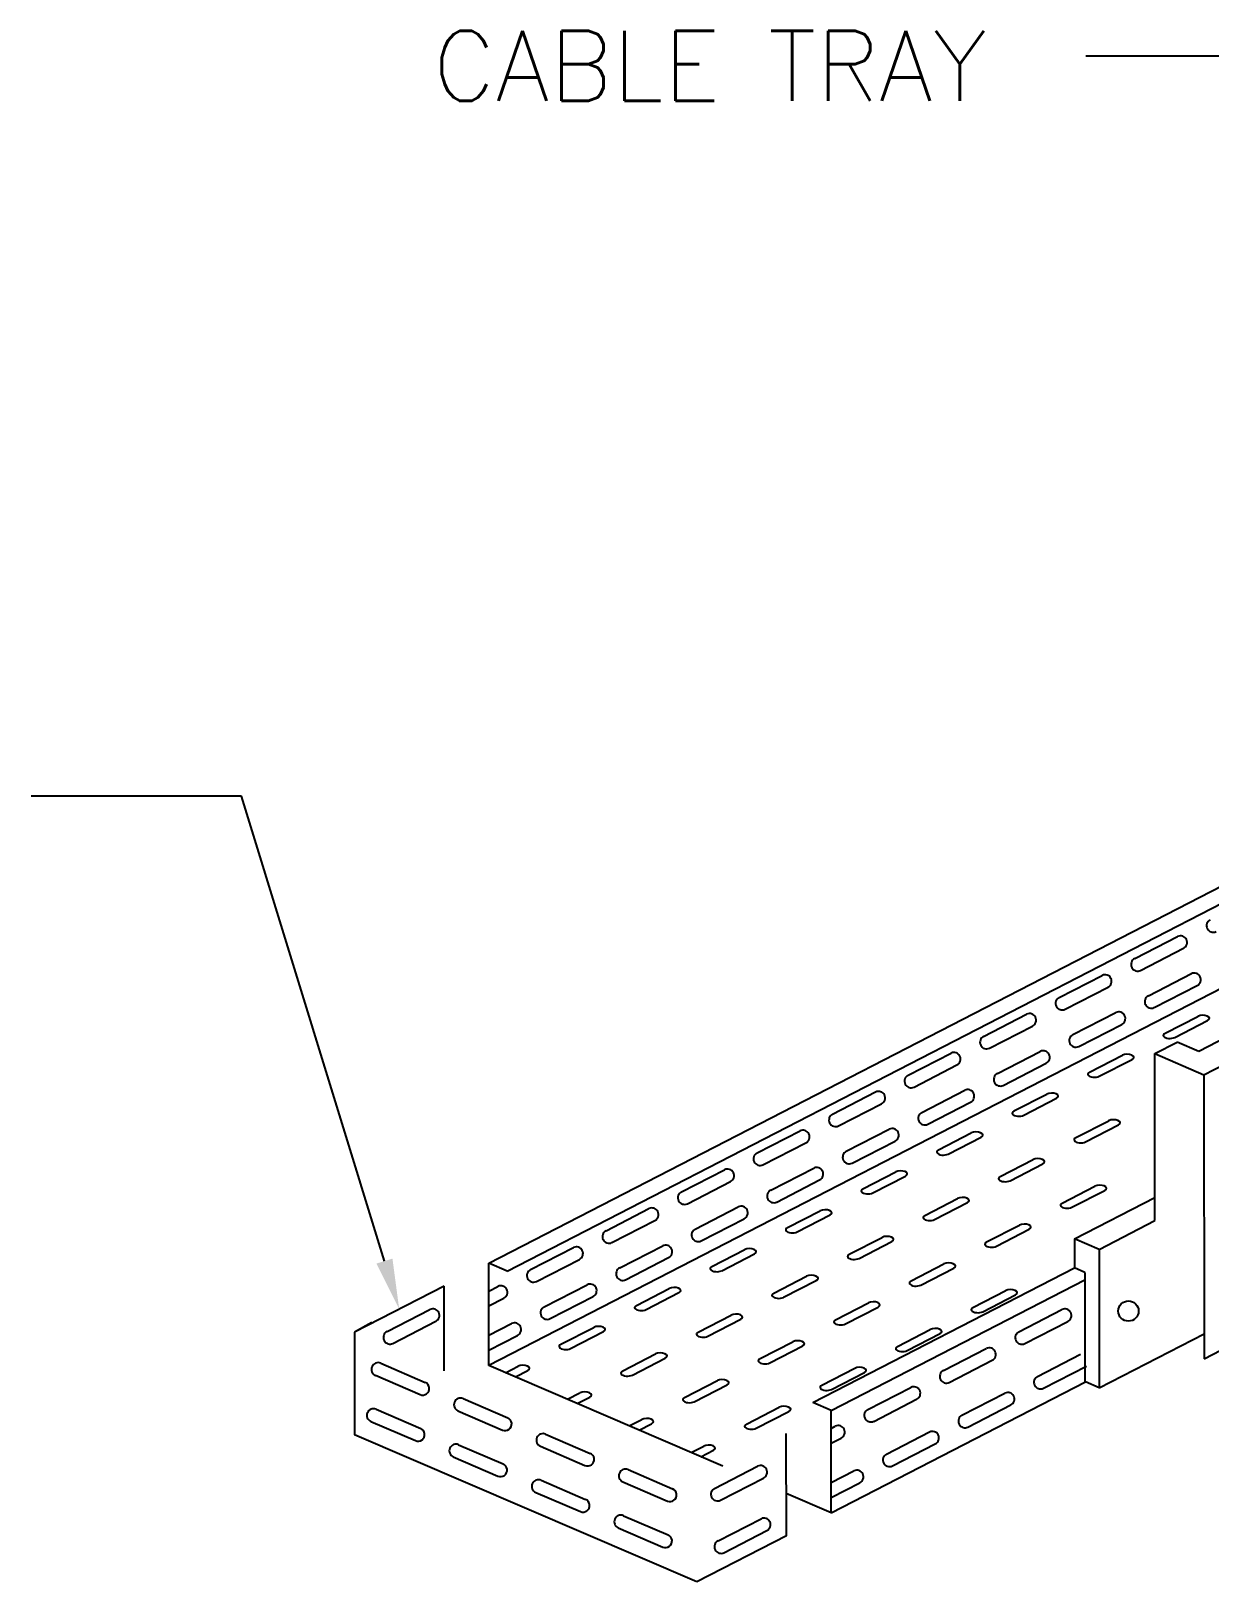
# Model space of a CAD drawing. Extents: x -508 to 92, y -98 to -31.
# Drawn here: x -96.685 to -94.027, y -69.189 to -65.693 of the extents above; entities that cross this region are included whole.
import ezdxf
from ezdxf.enums import TextEntityAlignment as Align

# ---------------------------------------------------------------- set-up
doc = ezdxf.new("R2010")
doc.units = 0
doc.header["$MEASUREMENT"] = 0
doc.layers.add('CONSTRUCTION', color=3, linetype='CONTINUOUS')
doc.styles.add('S', font='ROMANS')

msp = doc.modelspace()

# ---------------------------------------------------------------- linework, layer by layer
at = {"layer": 'CONSTRUCTION'}
for p, q in [((-93.8526, -65.7496, 0.5349), (-94.3071, -65.7496, 0.5349)), ((-95.6531, -68.4699, -22.1889), (-90.9583, -66.0536, -26.7093)), ((-95.6117, -68.4877, -22.1554), (-90.917, -66.0714, -26.6758)), ((-90.9581, -66.2844, -26.8324), (-95.6528, -68.7007, -22.312)), ((-96.2102, -67.4178, 0.5349), (-96.6851, -67.4178, 0.5349)), ((-95.8883, -68.4654, 0.5349), (-96.2102, -67.4178, 0.5349)), ((-94.1969, -67.7835, -23.8964), (-94.1, -67.7337, -23.9026)), ((-94.1836, -67.8103, -23.8969), (-94.0868, -67.7604, -23.9031)), ((-94.3671, -67.8712, -23.7324), (-94.2703, -67.8213, -23.7386)), ((-94.3539, -67.8979, -23.733), (-94.257, -67.8481, -23.7392)), ((-94.166, -67.8673, -23.7392), (-94.0691, -67.8175, -23.7454)), ((-94.1527, -67.8941, -23.7398), (-94.0559, -67.8442, -23.746)), ((-94.5374, -67.9588, -23.5685), (-94.4405, -67.909, -23.5747)), ((-94.3363, -67.955, -23.5753), (-94.2394, -67.9052, -23.5815)), ((-94.5241, -67.9855, -23.5691), (-94.4273, -67.9357, -23.5753)), ((-94.323, -67.9817, -23.5758), (-94.2261, -67.9319, -23.582)), ((-94.7077, -68.0464, -23.4046), (-94.6108, -67.9966, -23.4108)), ((-94.6944, -68.0731, -23.4051), (-94.5976, -68.0233, -23.4113)), ((-94.5065, -68.0426, -23.4113), (-94.4097, -67.9928, -23.4175)), ((-94.4933, -68.0693, -23.4119), (-94.3964, -68.0195, -23.4181)), ((-94.8779, -68.134, -23.2406), (-94.7811, -68.0842, -23.2468)), ((-94.6768, -68.1302, -23.2474), (-94.5799, -68.0804, -23.2536)), ((-94.8647, -68.1608, -23.2412), (-94.7678, -68.111, -23.2474)), ((-94.6635, -68.1569, -23.248), (-94.5667, -68.1071, -23.2542)), ((-95.0482, -68.2217, -23.0767), (-94.9513, -68.1719, -23.0829)), ((-95.0349, -68.2484, -23.0773), (-94.9381, -68.1986, -23.0835)), ((-94.847, -68.2178, -23.0835), (-94.7502, -68.168, -23.0896)), ((-94.8338, -68.2446, -23.084), (-94.7369, -68.1948, -23.0902)), ((-95.2184, -68.3093, -22.9128), (-95.1216, -68.2595, -22.9189)), ((-95.0173, -68.3055, -22.9195), (-94.9204, -68.2557, -22.9257)), ((-95.2052, -68.336, -22.9133), (-95.1083, -68.2862, -22.9195)), ((-95.004, -68.3322, -22.9201), (-94.9072, -68.2824, -22.9263)), ((-95.3887, -68.3969, -22.7488), (-95.2919, -68.3471, -22.755)), ((-95.1876, -68.3931, -22.7556), (-95.0907, -68.3433, -22.7618)), ((-95.1743, -68.4198, -22.7562), (-95.0775, -68.37, -22.7624)), ((-95.3754, -68.4237, -22.7494), (-95.2786, -68.3738, -22.7556)), ((-95.559, -68.4846, -22.5849), (-95.4621, -68.4347, -22.5911)), ((-95.3578, -68.4807, -22.5916), (-95.261, -68.4309, -22.5978)), ((-94.3324, -68.4153, -22.2577), (-94.3324, -68.4809, -22.2577)), ((-94.2773, -68.439, -22.2131), (-94.2773, -68.7507, -22.2131)), ((-95.5457, -68.5113, -22.5855), (-95.4489, -68.4615, -22.5917)), ((-95.3446, -68.5075, -22.5922), (-95.2477, -68.4576, -22.5984)), ((-94.8815, -68.8019, -21.565), (-94.3092, -68.5073, -22.116)), ((-94.3092, -68.4909, -22.2389), (-94.3092, -68.737, -22.2389)), ((-95.754, -68.5218, -22.0917), (-95.9559, -68.6258, -21.8972)), ((-95.7538, -68.7127, -22.1935), (-95.754, -68.5218, -22.0917)), ((-95.653, -68.533, -22.4258), (-95.6324, -68.5224, -22.4271)), ((-95.5281, -68.5684, -22.4277), (-95.4312, -68.5185, -22.4339)), ((-95.5148, -68.5951, -22.4283), (-95.418, -68.5453, -22.4345)), ((-95.8825, -68.6242, -22.3237), (-95.7856, -68.5744, -22.3299)), ((-95.653, -68.5665, -22.4255), (-95.6191, -68.5491, -22.4277)), ((-94.458, -68.6245, -22.3204), (-94.3611, -68.5747, -22.3266)), ((-95.8692, -68.651, -22.3243), (-95.7724, -68.6011, -22.3305)), ((-95.6529, -68.6326, -22.2667), (-95.6015, -68.6062, -22.27)), ((-94.4447, -68.6512, -22.321), (-94.3479, -68.6014, -22.3272)), ((-95.9559, -68.6258, -21.8972), (-95.9557, -68.8566, -22.0203)), ((-95.6529, -68.6661, -22.2664), (-95.5882, -68.6329, -22.2705)), ((-94.2773, -68.7507, -22.2131), (-94.0406, -68.629, -22.4409)), ((-94.6282, -68.7121, -22.1565), (-94.5314, -68.6623, -22.1627)), ((-94.416, -68.7251, -22.1317), (-94.3191, -68.6753, -22.1379)), ((-95.9085, -68.7228, -28.2402), (-95.8079, -68.7661, -28.2458)), ((-95.8967, -68.6954, -28.2409), (-95.7962, -68.7387, -28.2465)), ((-94.615, -68.7388, -22.157), (-94.5181, -68.689, -22.1632)), ((-94.4027, -68.7518, -22.1323), (-94.3058, -68.702, -22.1384)), ((-94.8812, -69.0327, -21.6881), (-94.3078, -68.7376, -22.2401)), ((-94.7985, -68.7997, -21.9925), (-94.7016, -68.7499, -21.9987)), ((-95.7109, -68.7754, -28.0906), (-95.6103, -68.8187, -28.0962)), ((-94.7852, -68.8265, -21.9931), (-94.6884, -68.7766, -21.9993)), ((-94.5862, -68.8127, -21.9677), (-94.4894, -68.7629, -21.9739)), ((-94.573, -68.8395, -21.9683), (-94.4761, -68.7896, -21.9745)), ((-95.9189, -68.8266, -28.2039), (-95.8183, -68.8699, -28.2095)), ((-95.9071, -68.7992, -28.2045), (-95.8066, -68.8425, -28.2102)), ((-95.7226, -68.8028, -28.0899), (-95.6221, -68.8461, -28.0955)), ((-94.8815, -68.8019, -21.565), (-94.8815, -68.8019, -21.565)), ((-95.525, -68.8554, -27.9402), (-95.4244, -68.8987, -27.9459)), ((-94.8814, -68.8424, -21.8342), (-94.8719, -68.8375, -21.8348)), ((-94.7565, -68.9004, -21.8038), (-94.6596, -68.8505, -21.81)), ((-95.7212, -68.8792, -28.0542), (-95.6207, -68.9225, -28.0599)), ((-95.5367, -68.8828, -27.9396), (-95.4362, -68.9261, -27.9452)), ((-94.8814, -68.876, -21.8339), (-94.8586, -68.8643, -21.8354)), ((-94.7432, -68.9271, -21.8044), (-94.6464, -68.8773, -21.8106)), ((-95.733, -68.9066, -28.0536), (-95.6324, -68.9499, -28.0592)), ((-95.1439, -68.9775, -21.6599), (-95.0471, -68.9277, -21.6661)), ((-95.5353, -68.9592, -27.9039), (-95.4348, -69.0025, -27.9096)), ((-95.3508, -68.9628, -27.7893), (-95.2503, -69.0061, -27.7949)), ((-95.3391, -68.9353, -27.7899), (-95.2385, -68.9786, -27.7956)), ((-95.1307, -69.0043, -21.6605), (-95.0338, -68.9544, -21.6667)), ((-94.8813, -68.9646, -21.6428), (-94.8299, -68.9382, -21.6461)), ((-94.8812, -68.9981, -21.6425), (-94.8166, -68.9649, -21.6466)), ((-95.5471, -68.9866, -27.9033), (-95.4466, -69.0299, -27.9089)), ((-95.3612, -69.0666, -27.753), (-95.2607, -69.1099, -27.7586)), ((-95.3495, -69.0392, -27.7536), (-95.2489, -69.0825, -27.7592)), ((-95.1361, -69.0958, -21.4382), (-95.0393, -69.046, -21.4444)), ((-95.1229, -69.1225, -21.4388), (-95.026, -69.0727, -21.445))]:
    msp.add_line(p, q, dxfattribs=at)
at = {"layer": 'CONSTRUCTION', "extrusion": (-0.00092807, 0.882316, 0.470657)}
for p, q in [((-92.9923, -67.4472, -23.1184), (-94.0524, -67.9928, -22.0977)), ((-94.0413, -68.0453, -21.9993), (-92.8802, -67.4477, -23.1172)), ((-94.1285, -67.9518, -19.08), (-94.0544, -67.9137, -19.1513)), ((-94.1065, -67.9613, -19.0622), (-94.0324, -67.9231, -19.1335)), ((-94.1515, -67.9978, -22.0884), (-94.1011, -67.9718, -22.137)), ((-94.0524, -67.9928, -22.0977), (-94.1011, -67.9718, -22.137)), ((-94.2987, -68.0394, -18.916), (-94.2247, -68.0013, -18.9873)), ((-94.2767, -68.0489, -18.8982), (-94.2027, -68.0108, -18.9696)), ((-94.1515, -67.9978, -22.0884), (-94.0413, -68.0453, -21.9993)), ((-94.1511, -68.3741, -22.3346), (-94.1515, -67.9978, -22.0884)), ((-94.0413, -68.0453, -21.9993), (-94.0406, -68.6853, -22.3862)), ((-94.469, -68.127, -18.7521), (-94.395, -68.0889, -18.8234)), ((-94.0406, -68.6853, -22.3862), (-92.8795, -68.0877, -23.5042)), ((-94.447, -68.1365, -18.7343), (-94.373, -68.0984, -18.8056)), ((-94.3296, -68.187, -18.6394), (-94.2555, -68.1489, -18.7107)), ((-94.3076, -68.1965, -18.6216), (-94.2335, -68.1584, -18.6929)), ((-94.6393, -68.2147, -18.5882), (-94.5652, -68.1766, -18.6595)), ((-94.6173, -68.2241, -18.5704), (-94.5432, -68.186, -18.6417)), ((-94.8095, -68.3023, -18.4242), (-94.7355, -68.2642, -18.4955)), ((-94.4999, -68.2747, -18.4754), (-94.4258, -68.2365, -18.5467)), ((-94.4778, -68.2841, -18.4576), (-94.4038, -68.246, -18.529)), ((-94.7875, -68.3118, -18.4064), (-94.7135, -68.2737, -18.4777)), ((-94.3604, -68.3346, -18.3627), (-94.2864, -68.2965, -18.434)), ((-94.6701, -68.3623, -18.3115), (-94.5961, -68.3242, -18.3828)), ((-94.6481, -68.3718, -18.2937), (-94.5741, -68.3336, -18.365)), ((-94.3384, -68.3441, -18.3449), (-94.2644, -68.306, -18.4162)), ((-94.3324, -68.4153, -22.2577), (-94.1511, -68.322, -22.4322)), ((-94.9798, -68.3899, -18.2603), (-94.9057, -68.3518, -18.3316)), ((-94.9578, -68.3994, -18.2425), (-94.8837, -68.3613, -18.3138)), ((-94.5307, -68.4223, -18.1988), (-94.4566, -68.3842, -18.2701)), ((-94.5087, -68.4317, -18.181), (-94.4346, -68.3936, -18.2523)), ((-94.2773, -68.439, -22.2131), (-94.1511, -68.3741, -22.3346)), ((-95.15, -68.4776, -18.0964), (-95.076, -68.4394, -18.1677)), ((-94.8404, -68.4499, -18.1476), (-94.7663, -68.4118, -18.2189)), ((-94.8184, -68.4594, -18.1298), (-94.7443, -68.4213, -18.2011)), ((-94.2773, -68.439, -22.2131), (-94.3324, -68.4153, -22.2577)), ((-95.6117, -68.4877, -22.1554), (-95.6531, -68.4699, -22.1889)), ((-95.6528, -68.7007, -22.312), (-95.6531, -68.4699, -22.1889)), ((-95.128, -68.487, -18.0786), (-95.054, -68.4489, -18.1499)), ((-94.701, -68.5099, -18.0348), (-94.6269, -68.4718, -18.1061)), ((-95.0106, -68.5375, -17.9836), (-94.9366, -68.4994, -18.0549)), ((-94.9886, -68.547, -17.9658), (-94.9146, -68.5089, -18.0371)), ((-94.9228, -68.7841, -21.5984), (-94.3324, -68.4802, -22.1669)), ((-94.679, -68.5194, -18.017), (-94.6049, -68.4813, -18.0883)), ((-94.3092, -68.4909, -22.2389), (-94.3324, -68.4809, -22.2577)), ((-95.3203, -68.5652, -17.9324), (-95.2463, -68.5271, -18.0037)), ((-95.2983, -68.5747, -17.9146), (-95.2243, -68.5365, -17.9859)), ((-94.5615, -68.5699, -17.9221), (-94.4875, -68.5318, -17.9934)), ((-94.5395, -68.5794, -17.9043), (-94.4655, -68.5412, -17.9756)), ((-94.8712, -68.5975, -17.8709), (-94.7972, -68.5594, -17.9422)), ((-94.8492, -68.607, -17.8531), (-94.7752, -68.5689, -17.9244)), ((-95.4906, -68.6528, -17.7685), (-95.4165, -68.6147, -17.8398)), ((-95.1809, -68.6252, -17.8197), (-95.1068, -68.5871, -17.891)), ((-95.1589, -68.6346, -17.8019), (-95.0848, -68.5965, -17.8732)), ((-95.4686, -68.6623, -17.7507), (-95.3945, -68.6242, -17.822)), ((-95.0415, -68.6852, -17.707), (-94.9674, -68.647, -17.7783)), ((-94.7318, -68.6575, -17.7582), (-94.6578, -68.6194, -17.8295)), ((-94.7098, -68.667, -17.7404), (-94.6357, -68.6289, -17.8117)), ((-95.3512, -68.7128, -17.6558), (-95.2771, -68.6747, -17.7271)), ((-95.3291, -68.7223, -17.638), (-95.2551, -68.6842, -17.7093)), ((-95.0195, -68.6946, -17.6892), (-94.9454, -68.6565, -17.7605)), ((-95.1256, -68.9275, -21.8857), (-95.6528, -68.7007, -22.312)), ((-95.6151, -68.7169, -17.6486), (-95.5868, -68.7023, -17.6759)), ((-95.5931, -68.7264, -17.6308), (-95.5648, -68.7118, -17.6581)), ((-94.9021, -68.7451, -17.5942), (-94.828, -68.707, -17.6655)), ((-94.8801, -68.7546, -17.5764), (-94.806, -68.7165, -17.6477)), ((-95.2117, -68.7728, -17.543), (-95.1377, -68.7347, -17.6143)), ((-95.1897, -68.7823, -17.5252), (-95.1157, -68.7441, -17.5965)), ((-94.2773, -68.7507, -22.2131), (-94.3078, -68.7376, -22.2378)), ((-95.4757, -68.7769, -17.5359), (-95.4474, -68.7623, -17.5631)), ((-95.4537, -68.7864, -17.5181), (-95.4254, -68.7718, -17.5453)), ((-94.8815, -68.8019, -21.565), (-94.9228, -68.7841, -21.5984)), ((-95.3363, -68.8369, -17.4231), (-95.3079, -68.8223, -17.4504)), ((-95.0723, -68.8328, -17.4303), (-94.9983, -68.7947, -17.5016)), ((-95.0503, -68.8422, -17.4125), (-94.9763, -68.8041, -17.4838)), ((-94.8812, -69.0327, -21.6881), (-94.8815, -68.8019, -21.565)), ((-95.1841, -69.1886, -21.3964), (-95.9557, -68.8566, -22.0203)), ((-95.3143, -68.8463, -17.4053), (-95.2859, -68.8318, -17.4326)), ((-94.9822, -69.0846, -21.5909), (-94.9824, -68.8538, -21.4677)), ((-95.1969, -68.8969, -17.3104), (-95.1685, -68.8823, -17.3377)), ((-95.1749, -68.9063, -17.2926), (-95.1465, -68.8918, -17.3199)), ((-94.8812, -69.0327, -21.6881), (-94.9823, -68.9892, -21.7698)), ((-94.9822, -69.0846, -21.5909), (-95.1841, -69.1886, -21.3964))]:
    msp.add_line(p, q, dxfattribs=at)
at = {"layer": 'CONSTRUCTION', "extrusion": (-0.698468, 0.539096, 0.470657)}
msp.add_line((-95.9166, -68.6039, -21.8638), (-95.9559, -68.6258, -21.8972), dxfattribs=at)
at = {"layer": 'CONSTRUCTION'}
msp.add_circle((-94.211, -68.5779, 1.7953), 0.0229, dxfattribs=at)
at = {"layer": 'CONSTRUCTION', "extrusion": (0.043051, -0.000176458, 0.999073)}
for centre, start, end in [((-68.0941, 92.6189, -28.074), 26.6417, 206.6417), ((-68.1322, 92.6989, -27.9196), 206.6417, 26.6417), ((-68.1824, 92.7957, -27.9176), 26.6417, 206.6417), ((-68.2205, 92.8757, -27.7631), 206.6417, 26.6417), ((-68.2159, 92.6745, -27.7612), 206.6417, 26.6417), ((-68.2707, 92.9725, -27.7611), 26.6417, 206.6417), ((-68.2661, 92.7713, -27.7592), 26.6417, 206.6417), ((-68.3088, 93.0525, -27.6067), 206.6417, 26.6417), ((-68.3042, 92.8513, -27.6048), 206.6417, 26.6417), ((-68.359, 93.1493, -27.6046), 26.6417, 206.6417), ((-68.3544, 92.9481, -27.6027), 26.6417, 206.6417), ((-68.3971, 93.2293, -27.4502), 206.6417, 26.6417), ((-68.3925, 93.0281, -27.4483), 206.6417, 26.6417), ((-68.4474, 93.3261, -27.4482), 26.6417, 206.6417), ((-68.4427, 93.1249, -27.4463), 26.6417, 206.6417), ((-68.4855, 93.4061, -27.2937), 206.6417, 26.6417), ((-68.4808, 93.2049, -27.2918), 206.6417, 26.6417), ((-68.5357, 93.5029, -27.2917), 26.6417, 206.6417), ((-68.531, 93.3017, -27.2898), 26.6417, 206.6417), ((-68.5738, 93.5829, -27.1372), 206.6417, 26.6417), ((-68.5692, 93.3817, -27.1353), 206.6417, 26.6417), ((-68.624, 93.6797, -27.1352), 26.6417, 206.6417), ((-68.6194, 93.4785, -27.1333), 26.6417, 206.6417), ((-68.6621, 93.7597, -26.9808), 206.6417, 26.6417), ((-68.6575, 93.5585, -26.9789), 206.6417, 26.6417), ((-68.7123, 93.8565, -26.9787), 26.6417, 206.6417), ((-68.7077, 93.6553, -26.9768), 26.6417, 206.6417), ((-68.7505, 93.9365, -26.8243), 206.6417, 26.6417), ((-68.7458, 93.7353, -26.8224), 206.6417, 26.6417), ((-68.8007, 94.0333, -26.8223), 26.6417, 206.6417), ((-68.796, 93.8321, -26.8204), 26.6417, 206.6417), ((-68.8388, 94.1133, -26.6678), 206.6417, 26.6417), ((-68.8341, 93.9121, -26.6659), 206.6417, 26.6417), ((-68.889, 94.2101, -26.6658), 26.6417, 206.6417), ((-68.8843, 94.0089, -26.6639), 26.6417, 206.6417), ((-68.9271, 94.2901, -26.5114), 206.6417, 26.6417), ((-68.9225, 94.0889, -26.5095), 206.6417, 26.6417), ((-68.9798, 94.4472, -26.4208), 206.6417, 26.6417), ((-68.9727, 94.1857, -26.5074), 26.6417, 206.6417), ((-68.9742, 93.0241, -26.3562), 206.6417, 26.6417), ((-69.0108, 94.2657, -26.353), 206.6417, 26.6417), ((-69.03, 94.544, -26.4188), 26.6417, 206.6417), ((-69.0244, 93.1209, -26.3542), 26.6417, 206.6417), ((-69.0625, 93.2009, -26.1997), 206.6417, 26.6417), ((-69.1127, 93.2977, -26.1977), 26.6417, 206.6417), ((-69.1508, 93.3777, -26.0432), 206.6417, 26.6417), ((-69.1249, 93.0867, -26.1638), 26.6417, 206.6417), ((-69.163, 93.1667, -26.0093), 206.6417, 26.6417), ((-69.201, 93.4745, -26.0412), 26.6417, 206.6417), ((-69.2132, 93.2635, -26.0073), 26.6417, 206.6417), ((-69.2392, 93.5545, -25.8868), 206.6417, 26.6417), ((-69.2513, 93.3435, -25.8529), 206.6417, 26.6417), ((-69.33, 93.7365, -25.7258), 206.6417, 26.6417), ((-69.3015, 93.4403, -25.8508), 26.6417, 206.6417), ((-69.3396, 93.5203, -25.6964), 206.6417, 26.6417), ((-69.3803, 93.8333, -25.7237), 26.6417, 206.6417), ((-69.4483, 93.7377, -25.5039), 206.6417, 26.6417), ((-69.4985, 93.8346, -25.5019), 26.6417, 206.6417)]:
    msp.add_arc(centre, 0.0149, start, end, dxfattribs=at)
at = {"layer": 'CONSTRUCTION', "extrusion": (-0.00092807, 0.882316, 0.470657)}
for centre, start, end in [((94.1148, 15.0301, -68.8477), 137.4839, 317.4839), ((94.1889, 15.1109, -68.8477), 317.4839, 137.4839), ((94.2852, 15.2159, -68.8477), 137.4839, 317.4839), ((94.3593, 15.2967, -68.8477), 317.4839, 137.4839), ((94.4555, 15.4017, -68.8477), 137.4839, 317.4839), ((94.5296, 15.4825, -68.8477), 317.4839, 137.4839), ((94.3162, 15.5294, -68.8477), 137.4839, 317.4839), ((94.6259, 15.5875, -68.8477), 137.4839, 317.4839), ((94.3903, 15.6103, -68.8477), 317.4839, 137.4839), ((94.7, 15.6683, -68.8477), 317.4839, 137.4839), ((94.4865, 15.7152, -68.8477), 137.4839, 317.4839), ((94.7962, 15.7733, -68.8477), 137.4839, 317.4839), ((94.8703, 15.8541, -68.8477), 317.4839, 137.4839), ((94.5606, 15.7961, -68.8477), 317.4839, 137.4839), ((94.3472, 15.843, -68.8477), 137.4839, 317.4839), ((94.6569, 15.901, -68.8477), 137.4839, 317.4839), ((94.4213, 15.9238, -68.8477), 317.4839, 137.4839), ((94.9666, 15.9591, -68.8477), 137.4839, 317.4839), ((94.731, 15.9819, -68.8477), 317.4839, 137.4839), ((95.0407, 16.0399, -68.8477), 317.4839, 137.4839), ((94.5175, 16.0288, -68.8477), 137.4839, 317.4839), ((95.1369, 16.1449, -68.8477), 137.4839, 317.4839), ((94.8272, 16.0869, -68.8477), 137.4839, 317.4839), ((94.5916, 16.1096, -68.8477), 317.4839, 137.4839), ((95.211, 16.2257, -68.8477), 317.4839, 137.4839), ((94.9013, 16.1677, -68.8477), 317.4839, 137.4839), ((94.6879, 16.2146, -68.8477), 137.4839, 317.4839), ((94.9976, 16.2727, -68.8477), 137.4839, 317.4839), ((94.762, 16.2954, -68.8477), 317.4839, 137.4839), ((95.3073, 16.3307, -68.8477), 137.4839, 317.4839), ((95.0717, 16.3535, -68.8477), 317.4839, 137.4839), ((94.5485, 16.3424, -68.8477), 137.4839, 317.4839), ((95.3814, 16.4115, -68.8477), 317.4839, 137.4839), ((94.8582, 16.4004, -68.8477), 137.4839, 317.4839), ((94.6226, 16.4232, -68.8477), 317.4839, 137.4839), ((95.4776, 16.5165, -68.8477), 137.4839, 317.4839), ((95.1679, 16.4585, -68.8477), 137.4839, 317.4839), ((94.9323, 16.4812, -68.8477), 317.4839, 137.4839), ((94.7189, 16.5282, -68.8477), 137.4839, 317.4839), ((95.5517, 16.5973, -68.8477), 317.4839, 137.4839), ((95.242, 16.5393, -68.8477), 317.4839, 137.4839), ((95.0286, 16.5862, -68.8477), 137.4839, 317.4839), ((95.3383, 16.6443, -68.8477), 137.4839, 317.4839), ((95.1027, 16.667, -68.8477), 317.4839, 137.4839), ((94.793, 16.609, -68.8477), 317.4839, 137.4839), ((95.648, 16.7023, -68.8477), 137.4839, 317.4839), ((95.4124, 16.7251, -68.8477), 317.4839, 137.4839), ((94.8892, 16.714, -68.8477), 137.4839, 317.4839), ((95.1989, 16.772, -68.8477), 137.4839, 317.4839), ((94.9633, 16.7948, -68.8477), 317.4839, 137.4839), ((95.5086, 16.8301, -68.8477), 137.4839, 317.4839), ((95.273, 16.8528, -68.8477), 317.4839, 137.4839), ((95.0596, 16.8998, -68.8477), 137.4839, 317.4839), ((95.3693, 16.9578, -68.8477), 137.4839, 317.4839), ((95.1337, 16.9806, -68.8477), 317.4839, 137.4839), ((95.2299, 17.0856, -68.8477), 137.4839, 317.4839)]:
    msp.add_arc(centre, 0.0149, start, end, dxfattribs=at)
at = {"layer": 'CONSTRUCTION', "extrusion": (0.055889, 0.000176226, 0.998437)}
for centre, start, end in [((-68.4064, 94.3902, -33.5684), 336.5561, 156.5561), ((-68.45, 94.2896, -33.5684), 156.5561, 336.5561), ((-68.4869, 94.2133, -33.4079), 336.5561, 156.5561), ((-68.5102, 94.403, -33.5327), 336.5561, 156.5561), ((-68.5306, 94.1127, -33.4079), 156.5561, 336.5561), ((-68.5538, 94.3024, -33.5327), 156.5561, 336.5561), ((-68.5675, 94.0363, -33.2475), 336.5561, 156.5561), ((-68.5907, 94.226, -33.3722), 336.5561, 156.5561), ((-68.6344, 94.1254, -33.3722), 156.5561, 336.5561), ((-68.6111, 93.9358, -33.2475), 156.5561, 336.5561), ((-68.6713, 94.0491, -33.2118), 336.5561, 156.5561), ((-68.6481, 93.8594, -33.087), 336.5561, 156.5561), ((-68.7149, 93.9485, -33.2118), 156.5561, 336.5561), ((-68.6917, 93.7588, -33.087), 156.5561, 336.5561), ((-68.7519, 93.8721, -33.0514), 336.5561, 156.5561), ((-68.7955, 93.7715, -33.0514), 156.5561, 336.5561)]:
    msp.add_arc(centre, 0.0149, start, end, dxfattribs=at)
at = {"layer": 'CONSTRUCTION'}
msp.add_solid([(-95.8702, -68.4598, 0.5349), (-95.9064, -68.4709, 0.5349), (-95.855, -68.5738, 0.5349)], dxfattribs=at)

# ---------------------------------------------------------------- texts
at = {"layer": 'CONSTRUCTION', "style": 'S', "width": 1}
msp.add_text('CABLE TRAY', height=0.15755, dxfattribs=at).set_placement((-95.1548, -65.7717, 0.5349), align=Align.MIDDLE_CENTER)

doc.saveas('drawing.dxf')
